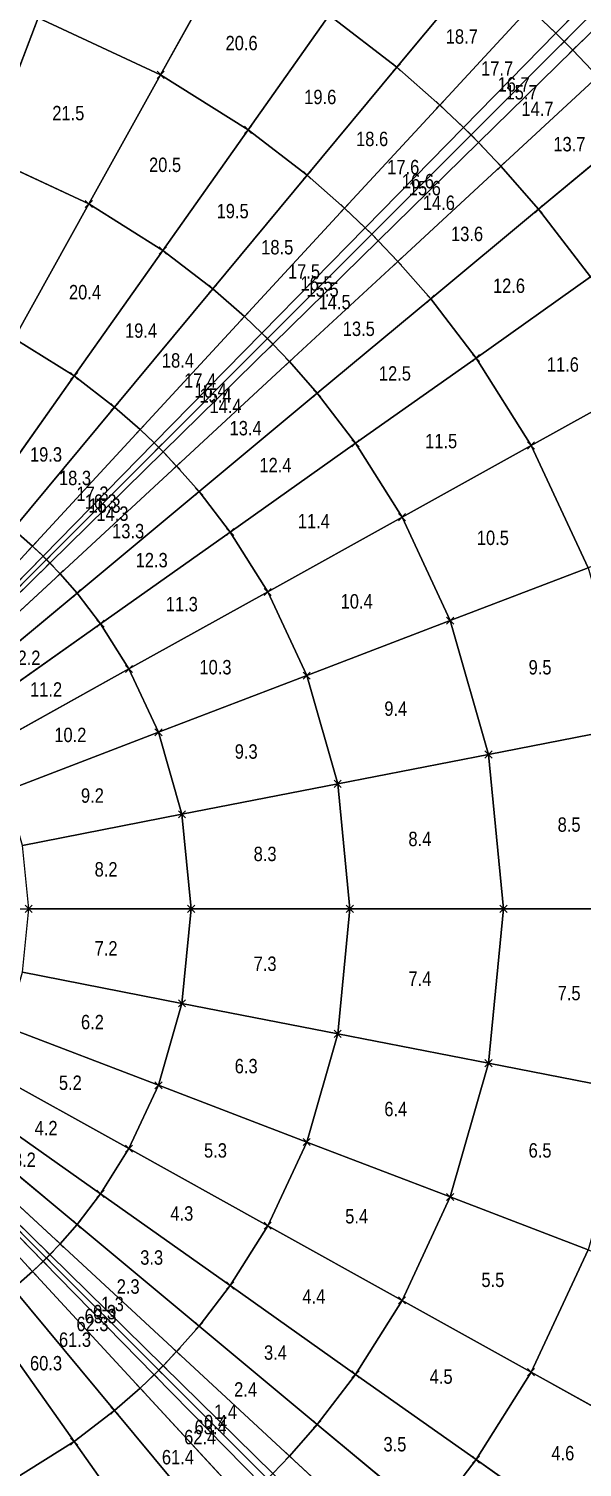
# Model space of a CAD drawing. Extents: x -1.9 to 2.84, y -1.88 to 2.84.
# Drawn here: x 0.461 to 1.23, y -0.776 to 1.223 of the extents above; entities that cross this region are included whole.
import ezdxf
from ezdxf.enums import TextEntityAlignment as Align

# ---------------------------------------------------------------- set-up
doc = ezdxf.new("R2010")
doc.units = 0
doc.header["$MEASUREMENT"] = 0
doc.header["$PDMODE"] = 3
doc.header["$PDSIZE"] = 0.005
for name, color, linetype in [('_assi', 5, 'Continuous'), ('ColmoBranches', 7, 'Continuous'), ('ColmoNodes', 7, 'Continuous'), ('ColmoNodesEstradosso', 7, 'Continuous'), ('DiagonaliBranches', 20, 'Continuous'), ('DiagonaliNodes', 7, 'Continuous'), ('DiagonaliNodesEstradosso', 7, 'Continuous'), ('Faces', 160, 'Continuous'), ('FacesName', 1, 'Continuous'), ('MeridianiBranches', 3, 'Continuous'), ('NodiInterni', 1, 'Continuous'), ('NodiInterniEstradosso', 7, 'Continuous'), ('ParalleliBranches', 2, 'Continuous')]:
    doc.layers.add(name, color=color, linetype=linetype)
doc.styles.get("Standard").update_dxf_attribs({"font": 'ARIALN.TTF'})

msp = doc.modelspace()

# ---------------------------------------------------------------- linework, layer by layer
at = {"layer": '_assi'}
msp.add_line((0, 0), (2.8397, 0), dxfattribs=at)
at = {"layer": 'ColmoBranches'}
for p, q in [((0.4605, 0, 2.6114), (0.6863, 0, 2.5613)), ((0.6863, 0, 2.5613), (0.9069, 0, 2.4917)), ((0.9069, 0, 2.4917), (1.1206, 0, 2.4032)), ((1.1206, 0, 2.4032), (1.3258, 0, 2.2964))]:
    msp.add_line(p, q, dxfattribs=at)
at = {"layer": 'ColmoNodes'}
for p in [(0.4605, 0, 2.6114), (0.6863, 0, 2.5613), (0.9069, 0, 2.4917), (1.1206, 0, 2.4032)]:
    msp.add_point(p, dxfattribs=at)
at = {"layer": 'ColmoNodesEstradosso'}
for p in [(0.4605, 0, 3.1178), (0.6863, 0, 3.076), (0.9069, 0, 3.0183), (1.1206, 0, 2.9457)]:
    msp.add_point(p, dxfattribs=at)
at = {"layer": 'DiagonaliBranches'}
for p, q in [((1.2052, 1.2052, 2.0313), (1.3258, 1.3258, 1.875)), ((1.0755, 1.0755, 2.1721), (1.2052, 1.2052, 2.0313)), ((0.9375, 0.9375, 2.2964), (1.0755, 1.0755, 2.1721)), ((0.7924, 0.7924, 2.4032), (0.9375, 0.9375, 2.2964)), ((0.6413, 0.6413, 2.4917), (0.7924, 0.7924, 2.4032)), ((0.4853, 0.4853, 2.5613), (0.6413, 0.6413, 2.4917)), ((0.3256, 0.3256, 2.6114), (0.4853, 0.4853, 2.5613)), ((0.3256, -0.3256, 2.6114), (0.4853, -0.4853, 2.5613)), ((0.4853, -0.4853, 2.5613), (0.6413, -0.6413, 2.4917)), ((0.6413, -0.6413, 2.4917), (0.7924, -0.7924, 2.4032))]:
    msp.add_line(p, q, dxfattribs=at)
at = {"layer": 'DiagonaliNodes'}
for p in [(1.2052, 1.2052, 2.0313), (1.0755, 1.0755, 2.1721), (0.9375, 0.9375, 2.2964), (0.7924, 0.7924, 2.4032), (0.6413, 0.6413, 2.4917), (0.4853, 0.4853, 2.5613), (0.4853, -0.4853, 2.5613), (0.6413, -0.6413, 2.4917)]:
    msp.add_point(p, dxfattribs=at)
at = {"layer": 'DiagonaliNodesEstradosso'}
for p in [(1.2052, 1.2052, 2.651), (1.0755, 1.0755, 2.7604), (0.9375, 0.9375, 2.8592), (0.7924, 0.7924, 2.9457), (0.6413, 0.6413, 3.0183), (0.4853, 0.4853, 3.076), (0.4853, -0.4853, 3.076), (0.6413, -0.6413, 3.0183)]:
    msp.add_point(p, dxfattribs=at)
at = {"layer": 'Faces'}
for points in [[(0.6439, 1.159, 2.2964), (0.4739, 1.2383, 2.2964), (0.5436, 1.4205, 2.1721), (0.7386, 1.3295, 2.1721)], [(0.9724, 1.1695, 2.1721), (0.8781, 1.2418, 2.1721), (0.9841, 1.3917, 2.0313), (1.0897, 1.3106, 2.0313)], [(1.1935, 1.2169, 2.0313), (1.1566, 1.2519, 2.0313), (1.2724, 1.3772, 1.875), (1.3129, 1.3386, 1.875)], [(0.7655, 1.0825, 2.2964), (0.6439, 1.159, 2.2964), (0.7386, 1.3295, 2.1721), (0.8781, 1.2418, 2.1721)], [(1.2052, 1.2052, 2.0313), (1.1935, 1.2169, 2.0313), (1.3129, 1.3386, 1.875), (1.3258, 1.3258, 1.875)], [(1.2169, 1.1935, 2.0313), (1.2052, 1.2052, 2.0313), (1.3258, 1.3258, 1.875), (1.3386, 1.3129, 1.875)], [(0.4005, 1.0466, 2.4032), (0.2146, 1.0999, 2.4032), (0.2539, 1.3013, 2.2964), (0.4739, 1.2383, 2.2964)], [(1.0321, 1.1171, 2.1721), (0.9724, 1.1695, 2.1721), (1.0897, 1.3106, 2.0313), (1.1566, 1.2519, 2.0313)], [(1.2519, 1.1566, 2.0313), (1.2169, 1.1935, 2.0313), (1.3386, 1.3129, 1.875), (1.3772, 1.2724, 1.875)], [(0.8477, 1.0195, 2.2964), (0.7655, 1.0825, 2.2964), (0.8781, 1.2418, 2.1721), (0.9724, 1.1695, 2.1721)], [(1.065, 1.0858, 2.1721), (1.0321, 1.1171, 2.1721), (1.1566, 1.2519, 2.0313), (1.1935, 1.2169, 2.0313)], [(0.5442, 0.9796, 2.4032), (0.4005, 1.0466, 2.4032), (0.4739, 1.2383, 2.2964), (0.6439, 1.159, 2.2964)], [(1.0755, 1.0755, 2.1721), (1.065, 1.0858, 2.1721), (1.1935, 1.2169, 2.0313), (1.2052, 1.2052, 2.0313)], [(1.0858, 1.065, 2.1721), (1.0755, 1.0755, 2.1721), (1.2052, 1.2052, 2.0313), (1.2169, 1.1935, 2.0313)], [(1.1171, 1.0321, 2.1721), (1.0858, 1.065, 2.1721), (1.2169, 1.1935, 2.0313), (1.2519, 1.1566, 2.0313)], [(0.8997, 0.9738, 2.2964), (0.8477, 1.0195, 2.2964), (0.9724, 1.1695, 2.1721), (1.0321, 1.1171, 2.1721)], [(0.647, 0.915, 2.4032), (0.5442, 0.9796, 2.4032), (0.6439, 1.159, 2.2964), (0.7655, 1.0825, 2.2964)], [(1.1695, 0.9724, 2.1721), (1.1171, 1.0321, 2.1721), (1.2519, 1.1566, 2.0313), (1.3106, 1.0897, 2.0313)], [(0.9284, 0.9465, 2.2964), (0.8997, 0.9738, 2.2964), (1.0321, 1.1171, 2.1721), (1.065, 1.0858, 2.1721)], [(0.7165, 0.8617, 2.4032), (0.647, 0.915, 2.4032), (0.7655, 1.0825, 2.2964), (0.8477, 1.0195, 2.2964)], [(0.9375, 0.9375, 2.2964), (0.9284, 0.9465, 2.2964), (1.065, 1.0858, 2.1721), (1.0755, 1.0755, 2.1721)], [(1.2418, 0.8781, 2.1721), (1.1695, 0.9724, 2.1721), (1.3106, 1.0897, 2.0313), (1.3917, 0.9841, 2.0313)], [(0.9465, 0.9284, 2.2964), (0.9375, 0.9375, 2.2964), (1.0755, 1.0755, 2.1721), (1.0858, 1.065, 2.1721)], [(0.9738, 0.8997, 2.2964), (0.9465, 0.9284, 2.2964), (1.0858, 1.065, 2.1721), (1.1171, 1.0321, 2.1721)], [(0.4404, 0.7928, 2.4917), (0.3241, 0.847, 2.4917), (0.4005, 1.0466, 2.4032), (0.5442, 0.9796, 2.4032)], [(1.0195, 0.8477, 2.2964), (0.9738, 0.8997, 2.2964), (1.1171, 1.0321, 2.1721), (1.1695, 0.9724, 2.1721)], [(0.7605, 0.8231, 2.4032), (0.7165, 0.8617, 2.4032), (0.8477, 1.0195, 2.2964), (0.8997, 0.9738, 2.2964)], [(0.5236, 0.7405, 2.4917), (0.4404, 0.7928, 2.4917), (0.5442, 0.9796, 2.4032), (0.647, 0.915, 2.4032)], [(0.7847, 0.8001, 2.4032), (0.7605, 0.8231, 2.4032), (0.8997, 0.9738, 2.2964), (0.9284, 0.9465, 2.2964)], [(1.0825, 0.7655, 2.2964), (1.0195, 0.8477, 2.2964), (1.1695, 0.9724, 2.1721), (1.2418, 0.8781, 2.1721)], [(0.7924, 0.7924, 2.4032), (0.7847, 0.8001, 2.4032), (0.9284, 0.9465, 2.2964), (0.9375, 0.9375, 2.2964)], [(0.8001, 0.7847, 2.4032), (0.7924, 0.7924, 2.4032), (0.9375, 0.9375, 2.2964), (0.9465, 0.9284, 2.2964)], [(0.8231, 0.7605, 2.4032), (0.8001, 0.7847, 2.4032), (0.9465, 0.9284, 2.2964), (0.9738, 0.8997, 2.2964)], [(0.5798, 0.6974, 2.4917), (0.5236, 0.7405, 2.4917), (0.647, 0.915, 2.4032), (0.7165, 0.8617, 2.4032)], [(0.8617, 0.7165, 2.4032), (0.8231, 0.7605, 2.4032), (0.9738, 0.8997, 2.2964), (1.0195, 0.8477, 2.2964)], [(0.6154, 0.6661, 2.4917), (0.5798, 0.6974, 2.4917), (0.7165, 0.8617, 2.4032), (0.7605, 0.8231, 2.4032)], [(1.159, 0.6439, 2.2964), (1.0825, 0.7655, 2.2964), (1.2418, 0.8781, 2.1721), (1.3295, 0.7386, 2.1721)], [(0.915, 0.647, 2.4032), (0.8617, 0.7165, 2.4032), (1.0195, 0.8477, 2.2964), (1.0825, 0.7655, 2.2964)], [(0.635, 0.6475, 2.4917), (0.6154, 0.6661, 2.4917), (0.7605, 0.8231, 2.4032), (0.7847, 0.8001, 2.4032)], [(0.6413, 0.6413, 2.4917), (0.635, 0.6475, 2.4917), (0.7847, 0.8001, 2.4032), (0.7924, 0.7924, 2.4032)], [(0.3962, 0.5604, 2.5613), (0.3333, 0.5999, 2.5613), (0.4404, 0.7928, 2.4917), (0.5236, 0.7405, 2.4917)], [(0.6475, 0.635, 2.4917), (0.6413, 0.6413, 2.4917), (0.7924, 0.7924, 2.4032), (0.8001, 0.7847, 2.4032)], [(0.6661, 0.6154, 2.4917), (0.6475, 0.635, 2.4917), (0.8001, 0.7847, 2.4032), (0.8231, 0.7605, 2.4032)], [(0.6974, 0.5798, 2.4917), (0.6661, 0.6154, 2.4917), (0.8231, 0.7605, 2.4032), (0.8617, 0.7165, 2.4032)], [(0.9796, 0.5442, 2.4032), (0.915, 0.647, 2.4032), (1.0825, 0.7655, 2.2964), (1.159, 0.6439, 2.2964)], [(0.4388, 0.5277, 2.5613), (0.3962, 0.5604, 2.5613), (0.5236, 0.7405, 2.4917), (0.5798, 0.6974, 2.4917)], [(1.2383, 0.4739, 2.2964), (1.159, 0.6439, 2.2964), (1.3295, 0.7386, 2.1721), (1.4205, 0.5436, 2.1721)], [(0.7405, 0.5236, 2.4917), (0.6974, 0.5798, 2.4917), (0.8617, 0.7165, 2.4032), (0.915, 0.647, 2.4032)], [(0.4657, 0.5041, 2.5613), (0.4388, 0.5277, 2.5613), (0.5798, 0.6974, 2.4917), (0.6154, 0.6661, 2.4917)], [(0.4806, 0.49, 2.5613), (0.4657, 0.5041, 2.5613), (0.6154, 0.6661, 2.4917), (0.635, 0.6475, 2.4917)], [(0.4853, 0.4853, 2.5613), (0.4806, 0.49, 2.5613), (0.635, 0.6475, 2.4917), (0.6413, 0.6413, 2.4917)], [(0.49, 0.4806, 2.5613), (0.4853, 0.4853, 2.5613), (0.6413, 0.6413, 2.4917), (0.6475, 0.635, 2.4917)], [(0.7928, 0.4404, 2.4917), (0.7405, 0.5236, 2.4917), (0.915, 0.647, 2.4032), (0.9796, 0.5442, 2.4032)], [(1.0466, 0.4005, 2.4032), (0.9796, 0.5442, 2.4032), (1.159, 0.6439, 2.2964), (1.2383, 0.4739, 2.2964)], [(0.5041, 0.4657, 2.5613), (0.49, 0.4806, 2.5613), (0.6475, 0.635, 2.4917), (0.6661, 0.6154, 2.4917)], [(0.5277, 0.4388, 2.5613), (0.5041, 0.4657, 2.5613), (0.6661, 0.6154, 2.4917), (0.6974, 0.5798, 2.4917)], [(0.5604, 0.3962, 2.5613), (0.5277, 0.4388, 2.5613), (0.6974, 0.5798, 2.4917), (0.7405, 0.5236, 2.4917)], [(0.847, 0.3241, 2.4917), (0.7928, 0.4404, 2.4917), (0.9796, 0.5442, 2.4032), (1.0466, 0.4005, 2.4032)], [(0.3125, 0.3382, 2.6114), (0.2944, 0.3541, 2.6114), (0.4388, 0.5277, 2.5613), (0.4657, 0.5041, 2.5613)], [(0.5999, 0.3333, 2.5613), (0.5604, 0.3962, 2.5613), (0.7405, 0.5236, 2.4917), (0.7928, 0.4404, 2.4917)], [(0.3224, 0.3287, 2.6114), (0.3125, 0.3382, 2.6114), (0.4657, 0.5041, 2.5613), (0.4806, 0.49, 2.5613)], [(0.3256, 0.3256, 2.6114), (0.3224, 0.3287, 2.6114), (0.4806, 0.49, 2.5613), (0.4853, 0.4853, 2.5613)], [(0.3287, 0.3224, 2.6114), (0.3256, 0.3256, 2.6114), (0.4853, 0.4853, 2.5613), (0.49, 0.4806, 2.5613)], [(0.3382, 0.3125, 2.6114), (0.3287, 0.3224, 2.6114), (0.49, 0.4806, 2.5613), (0.5041, 0.4657, 2.5613)], [(0.3541, 0.2944, 2.6114), (0.3382, 0.3125, 2.6114), (0.5041, 0.4657, 2.5613), (0.5277, 0.4388, 2.5613)], [(1.0999, 0.2146, 2.4032), (1.0466, 0.4005, 2.4032), (1.2383, 0.4739, 2.2964), (1.3013, 0.2539, 2.2964)], [(0.641, 0.2453, 2.5613), (0.5999, 0.3333, 2.5613), (0.7928, 0.4404, 2.4917), (0.847, 0.3241, 2.4917)], [(0.376, 0.2658, 2.6114), (0.3541, 0.2944, 2.6114), (0.5277, 0.4388, 2.5613), (0.5604, 0.3962, 2.5613)], [(0.8901, 0.1737, 2.4917), (0.847, 0.3241, 2.4917), (1.0466, 0.4005, 2.4032), (1.0999, 0.2146, 2.4032)], [(0.4025, 0.2236, 2.6114), (0.376, 0.2658, 2.6114), (0.5604, 0.3962, 2.5613), (0.5999, 0.3333, 2.5613)], [(0.43, 0.1646, 2.6114), (0.4025, 0.2236, 2.6114), (0.5999, 0.3333, 2.5613), (0.641, 0.2453, 2.5613)], [(0.6736, 0.1314, 2.5613), (0.641, 0.2453, 2.5613), (0.847, 0.3241, 2.4917), (0.8901, 0.1737, 2.4917)], [(0.4519, 0.0882, 2.6114), (0.43, 0.1646, 2.6114), (0.641, 0.2453, 2.5613), (0.6736, 0.1314, 2.5613)], [(1.1206, 0, 2.4032), (1.0999, 0.2146, 2.4032), (1.3013, 0.2539, 2.2964), (1.3258, 0, 2.2964)], [(0.9069, 0, 2.4917), (0.8901, 0.1737, 2.4917), (1.0999, 0.2146, 2.4032), (1.1206, 0, 2.4032)], [(0.6863, 0, 2.5613), (0.6736, 0.1314, 2.5613), (0.8901, 0.1737, 2.4917), (0.9069, 0, 2.4917)], [(0.4605, 0, 2.6114), (0.4519, 0.0882, 2.6114), (0.6736, 0.1314, 2.5613), (0.6863, 0, 2.5613)], [(0.4519, -0.0882, 2.6114), (0.4605, 0, 2.6114), (0.6863, 0, 2.5613), (0.6736, -0.1314, 2.5613)], [(0.6736, -0.1314, 2.5613), (0.6863, 0, 2.5613), (0.9069, 0, 2.4917), (0.8901, -0.1737, 2.4917)], [(0.8901, -0.1737, 2.4917), (0.9069, 0, 2.4917), (1.1206, 0, 2.4032), (1.0999, -0.2146, 2.4032)], [(1.0999, -0.2146, 2.4032), (1.1206, 0, 2.4032), (1.3258, 0, 2.2964), (1.3013, -0.2539, 2.2964)], [(0.43, -0.1646, 2.6114), (0.4519, -0.0882, 2.6114), (0.6736, -0.1314, 2.5613), (0.641, -0.2453, 2.5613)], [(0.641, -0.2453, 2.5613), (0.6736, -0.1314, 2.5613), (0.8901, -0.1737, 2.4917), (0.847, -0.3241, 2.4917)], [(0.4025, -0.2236, 2.6114), (0.43, -0.1646, 2.6114), (0.641, -0.2453, 2.5613), (0.5999, -0.3333, 2.5613)], [(0.847, -0.3241, 2.4917), (0.8901, -0.1737, 2.4917), (1.0999, -0.2146, 2.4032), (1.0466, -0.4005, 2.4032)], [(1.0466, -0.4005, 2.4032), (1.0999, -0.2146, 2.4032), (1.3013, -0.2539, 2.2964), (1.2383, -0.4739, 2.2964)], [(0.376, -0.2658, 2.6114), (0.4025, -0.2236, 2.6114), (0.5999, -0.3333, 2.5613), (0.5604, -0.3962, 2.5613)], [(0.5999, -0.3333, 2.5613), (0.641, -0.2453, 2.5613), (0.847, -0.3241, 2.4917), (0.7928, -0.4404, 2.4917)], [(0.3541, -0.2944, 2.6114), (0.376, -0.2658, 2.6114), (0.5604, -0.3962, 2.5613), (0.5277, -0.4388, 2.5613)], [(0.3382, -0.3125, 2.6114), (0.3541, -0.2944, 2.6114), (0.5277, -0.4388, 2.5613), (0.5041, -0.4657, 2.5613)], [(0.3287, -0.3224, 2.6114), (0.3382, -0.3125, 2.6114), (0.5041, -0.4657, 2.5613), (0.49, -0.4806, 2.5613)], [(0.2944, -0.3541, 2.6114), (0.3125, -0.3382, 2.6114), (0.4657, -0.5041, 2.5613), (0.4388, -0.5277, 2.5613)], [(0.3125, -0.3382, 2.6114), (0.3224, -0.3287, 2.6114), (0.4806, -0.49, 2.5613), (0.4657, -0.5041, 2.5613)], [(0.3224, -0.3287, 2.6114), (0.3256, -0.3256, 2.6114), (0.4853, -0.4853, 2.5613), (0.4806, -0.49, 2.5613)], [(0.3256, -0.3256, 2.6114), (0.3287, -0.3224, 2.6114), (0.49, -0.4806, 2.5613), (0.4853, -0.4853, 2.5613)], [(0.5604, -0.3962, 2.5613), (0.5999, -0.3333, 2.5613), (0.7928, -0.4404, 2.4917), (0.7405, -0.5236, 2.4917)], [(0.7928, -0.4404, 2.4917), (0.847, -0.3241, 2.4917), (1.0466, -0.4005, 2.4032), (0.9796, -0.5442, 2.4032)], [(0.5277, -0.4388, 2.5613), (0.5604, -0.3962, 2.5613), (0.7405, -0.5236, 2.4917), (0.6974, -0.5798, 2.4917)], [(0.9796, -0.5442, 2.4032), (1.0466, -0.4005, 2.4032), (1.2383, -0.4739, 2.2964), (1.159, -0.6439, 2.2964)], [(0.5041, -0.4657, 2.5613), (0.5277, -0.4388, 2.5613), (0.6974, -0.5798, 2.4917), (0.6661, -0.6154, 2.4917)], [(0.7405, -0.5236, 2.4917), (0.7928, -0.4404, 2.4917), (0.9796, -0.5442, 2.4032), (0.915, -0.647, 2.4032)], [(0.49, -0.4806, 2.5613), (0.5041, -0.4657, 2.5613), (0.6661, -0.6154, 2.4917), (0.6475, -0.635, 2.4917)], [(1.159, -0.6439, 2.2964), (1.2383, -0.4739, 2.2964), (1.4205, -0.5436, 2.1721), (1.3295, -0.7386, 2.1721)], [(0.4657, -0.5041, 2.5613), (0.4806, -0.49, 2.5613), (0.635, -0.6475, 2.4917), (0.6154, -0.6661, 2.4917)], [(0.4806, -0.49, 2.5613), (0.4853, -0.4853, 2.5613), (0.6413, -0.6413, 2.4917), (0.635, -0.6475, 2.4917)], [(0.4853, -0.4853, 2.5613), (0.49, -0.4806, 2.5613), (0.6475, -0.635, 2.4917), (0.6413, -0.6413, 2.4917)], [(0.4388, -0.5277, 2.5613), (0.4657, -0.5041, 2.5613), (0.6154, -0.6661, 2.4917), (0.5798, -0.6974, 2.4917)], [(0.3962, -0.5604, 2.5613), (0.4388, -0.5277, 2.5613), (0.5798, -0.6974, 2.4917), (0.5236, -0.7405, 2.4917)], [(0.6974, -0.5798, 2.4917), (0.7405, -0.5236, 2.4917), (0.915, -0.647, 2.4032), (0.8617, -0.7165, 2.4032)], [(0.915, -0.647, 2.4032), (0.9796, -0.5442, 2.4032), (1.159, -0.6439, 2.2964), (1.0825, -0.7655, 2.2964)], [(0.3333, -0.5999, 2.5613), (0.3962, -0.5604, 2.5613), (0.5236, -0.7405, 2.4917), (0.4404, -0.7928, 2.4917)], [(0.6661, -0.6154, 2.4917), (0.6974, -0.5798, 2.4917), (0.8617, -0.7165, 2.4032), (0.8231, -0.7605, 2.4032)], [(0.6475, -0.635, 2.4917), (0.6661, -0.6154, 2.4917), (0.8231, -0.7605, 2.4032), (0.8001, -0.7847, 2.4032)], [(0.6413, -0.6413, 2.4917), (0.6475, -0.635, 2.4917), (0.8001, -0.7847, 2.4032), (0.7924, -0.7924, 2.4032)], [(0.6154, -0.6661, 2.4917), (0.635, -0.6475, 2.4917), (0.7847, -0.8001, 2.4032), (0.7605, -0.8231, 2.4032)], [(0.635, -0.6475, 2.4917), (0.6413, -0.6413, 2.4917), (0.7924, -0.7924, 2.4032), (0.7847, -0.8001, 2.4032)], [(0.8617, -0.7165, 2.4032), (0.915, -0.647, 2.4032), (1.0825, -0.7655, 2.2964), (1.0195, -0.8477, 2.2964)], [(1.0825, -0.7655, 2.2964), (1.159, -0.6439, 2.2964), (1.3295, -0.7386, 2.1721), (1.2418, -0.8781, 2.1721)], [(0.5798, -0.6974, 2.4917), (0.6154, -0.6661, 2.4917), (0.7605, -0.8231, 2.4032), (0.7165, -0.8617, 2.4032)], [(0.5236, -0.7405, 2.4917), (0.5798, -0.6974, 2.4917), (0.7165, -0.8617, 2.4032), (0.647, -0.915, 2.4032)], [(0.8231, -0.7605, 2.4032), (0.8617, -0.7165, 2.4032), (1.0195, -0.8477, 2.2964), (0.9738, -0.8997, 2.2964)], [(0.4404, -0.7928, 2.4917), (0.5236, -0.7405, 2.4917), (0.647, -0.915, 2.4032), (0.5442, -0.9796, 2.4032)], [(0.8001, -0.7847, 2.4032), (0.8231, -0.7605, 2.4032), (0.9738, -0.8997, 2.2964), (0.9465, -0.9284, 2.2964)], [(1.0195, -0.8477, 2.2964), (1.0825, -0.7655, 2.2964), (1.2418, -0.8781, 2.1721), (1.1695, -0.9724, 2.1721)]]:
    msp.add_3dface(points, dxfattribs=at)
at = {"layer": 'MeridianiBranches'}
for p, q in [((0.6439, 1.159, 2.2964), (0.7386, 1.3295, 2.1721)), ((1.1935, 1.2169, 2.0313), (1.3129, 1.3386, 1.875)), ((0.9724, 1.1695, 2.1721), (1.0897, 1.3106, 2.0313)), ((1.2169, 1.1935, 2.0313), (1.3386, 1.3129, 1.875)), ((0.7655, 1.0825, 2.2964), (0.8781, 1.2418, 2.1721)), ((1.0321, 1.1171, 2.1721), (1.1566, 1.2519, 2.0313)), ((0.4005, 1.0466, 2.4032), (0.4739, 1.2383, 2.2964)), ((1.065, 1.0858, 2.1721), (1.1935, 1.2169, 2.0313)), ((1.0858, 1.065, 2.1721), (1.2169, 1.1935, 2.0313)), ((0.8477, 1.0195, 2.2964), (0.9724, 1.1695, 2.1721)), ((0.5442, 0.9796, 2.4032), (0.6439, 1.159, 2.2964)), ((1.1171, 1.0321, 2.1721), (1.2519, 1.1566, 2.0313)), ((0.8997, 0.9738, 2.2964), (1.0321, 1.1171, 2.1721)), ((0.647, 0.915, 2.4032), (0.7655, 1.0825, 2.2964)), ((0.9284, 0.9465, 2.2964), (1.065, 1.0858, 2.1721)), ((1.1695, 0.9724, 2.1721), (1.3106, 1.0897, 2.0313)), ((0.9465, 0.9284, 2.2964), (1.0858, 1.065, 2.1721)), ((0.9738, 0.8997, 2.2964), (1.1171, 1.0321, 2.1721)), ((0.7165, 0.8617, 2.4032), (0.8477, 1.0195, 2.2964)), ((0.4404, 0.7928, 2.4917), (0.5442, 0.9796, 2.4032)), ((0.7605, 0.8231, 2.4032), (0.8997, 0.9738, 2.2964)), ((1.0195, 0.8477, 2.2964), (1.1695, 0.9724, 2.1721)), ((0.7847, 0.8001, 2.4032), (0.9284, 0.9465, 2.2964)), ((0.8001, 0.7847, 2.4032), (0.9465, 0.9284, 2.2964)), ((0.5236, 0.7405, 2.4917), (0.647, 0.915, 2.4032)), ((0.8231, 0.7605, 2.4032), (0.9738, 0.8997, 2.2964)), ((0.5798, 0.6974, 2.4917), (0.7165, 0.8617, 2.4032)), ((1.0825, 0.7655, 2.2964), (1.2418, 0.8781, 2.1721)), ((0.8617, 0.7165, 2.4032), (1.0195, 0.8477, 2.2964)), ((0.6154, 0.6661, 2.4917), (0.7605, 0.8231, 2.4032)), ((0.635, 0.6475, 2.4917), (0.7847, 0.8001, 2.4032)), ((0.6475, 0.635, 2.4917), (0.8001, 0.7847, 2.4032)), ((0.6661, 0.6154, 2.4917), (0.8231, 0.7605, 2.4032)), ((0.915, 0.647, 2.4032), (1.0825, 0.7655, 2.2964)), ((0.3962, 0.5604, 2.5613), (0.5236, 0.7405, 2.4917)), ((1.159, 0.6439, 2.2964), (1.3295, 0.7386, 2.1721)), ((0.6974, 0.5798, 2.4917), (0.8617, 0.7165, 2.4032)), ((0.4388, 0.5277, 2.5613), (0.5798, 0.6974, 2.4917)), ((0.4657, 0.5041, 2.5613), (0.6154, 0.6661, 2.4917)), ((0.4806, 0.49, 2.5613), (0.635, 0.6475, 2.4917)), ((0.7405, 0.5236, 2.4917), (0.915, 0.647, 2.4032)), ((0.9796, 0.5442, 2.4032), (1.159, 0.6439, 2.2964)), ((0.49, 0.4806, 2.5613), (0.6475, 0.635, 2.4917)), ((0.5041, 0.4657, 2.5613), (0.6661, 0.6154, 2.4917)), ((0.5277, 0.4388, 2.5613), (0.6974, 0.5798, 2.4917)), ((0.7928, 0.4404, 2.4917), (0.9796, 0.5442, 2.4032)), ((0.5604, 0.3962, 2.5613), (0.7405, 0.5236, 2.4917)), ((0.3125, 0.3382, 2.6114), (0.4657, 0.5041, 2.5613)), ((0.3224, 0.3287, 2.6114), (0.4806, 0.49, 2.5613)), ((0.3287, 0.3224, 2.6114), (0.49, 0.4806, 2.5613)), ((0.3382, 0.3125, 2.6114), (0.5041, 0.4657, 2.5613)), ((1.0466, 0.4005, 2.4032), (1.2383, 0.4739, 2.2964)), ((0.5999, 0.3333, 2.5613), (0.7928, 0.4404, 2.4917)), ((0.3541, 0.2944, 2.6114), (0.5277, 0.4388, 2.5613)), ((0.847, 0.3241, 2.4917), (1.0466, 0.4005, 2.4032)), ((0.376, 0.2658, 2.6114), (0.5604, 0.3962, 2.5613)), ((0.4025, 0.2236, 2.6114), (0.5999, 0.3333, 2.5613)), ((0.641, 0.2453, 2.5613), (0.847, 0.3241, 2.4917)), ((0.43, 0.1646, 2.6114), (0.641, 0.2453, 2.5613)), ((1.0999, 0.2146, 2.4032), (1.3013, 0.2539, 2.2964)), ((0.8901, 0.1737, 2.4917), (1.0999, 0.2146, 2.4032)), ((0.6736, 0.1314, 2.5613), (0.8901, 0.1737, 2.4917)), ((0.4519, 0.0882, 2.6114), (0.6736, 0.1314, 2.5613)), ((0.4519, -0.0882, 2.6114), (0.6736, -0.1314, 2.5613)), ((0.6736, -0.1314, 2.5613), (0.8901, -0.1737, 2.4917)), ((0.43, -0.1646, 2.6114), (0.641, -0.2453, 2.5613)), ((0.8901, -0.1737, 2.4917), (1.0999, -0.2146, 2.4032)), ((1.0999, -0.2146, 2.4032), (1.3013, -0.2539, 2.2964)), ((0.4025, -0.2236, 2.6114), (0.5999, -0.3333, 2.5613)), ((0.641, -0.2453, 2.5613), (0.847, -0.3241, 2.4917)), ((0.376, -0.2658, 2.6114), (0.5604, -0.3962, 2.5613)), ((0.3541, -0.2944, 2.6114), (0.5277, -0.4388, 2.5613)), ((0.3382, -0.3125, 2.6114), (0.5041, -0.4657, 2.5613)), ((0.3125, -0.3382, 2.6114), (0.4657, -0.5041, 2.5613)), ((0.3224, -0.3287, 2.6114), (0.4806, -0.49, 2.5613)), ((0.3287, -0.3224, 2.6114), (0.49, -0.4806, 2.5613)), ((0.5999, -0.3333, 2.5613), (0.7928, -0.4404, 2.4917)), ((0.847, -0.3241, 2.4917), (1.0466, -0.4005, 2.4032)), ((0.5604, -0.3962, 2.5613), (0.7405, -0.5236, 2.4917)), ((1.0466, -0.4005, 2.4032), (1.2383, -0.4739, 2.2964)), ((0.5277, -0.4388, 2.5613), (0.6974, -0.5798, 2.4917)), ((0.7928, -0.4404, 2.4917), (0.9796, -0.5442, 2.4032)), ((0.5041, -0.4657, 2.5613), (0.6661, -0.6154, 2.4917)), ((0.4806, -0.49, 2.5613), (0.635, -0.6475, 2.4917)), ((0.49, -0.4806, 2.5613), (0.6475, -0.635, 2.4917)), ((0.4657, -0.5041, 2.5613), (0.6154, -0.6661, 2.4917)), ((0.4388, -0.5277, 2.5613), (0.5798, -0.6974, 2.4917)), ((0.7405, -0.5236, 2.4917), (0.915, -0.647, 2.4032)), ((0.9796, -0.5442, 2.4032), (1.159, -0.6439, 2.2964)), ((0.3962, -0.5604, 2.5613), (0.5236, -0.7405, 2.4917)), ((0.6974, -0.5798, 2.4917), (0.8617, -0.7165, 2.4032)), ((0.6661, -0.6154, 2.4917), (0.8231, -0.7605, 2.4032)), ((0.6475, -0.635, 2.4917), (0.8001, -0.7847, 2.4032)), ((0.635, -0.6475, 2.4917), (0.7847, -0.8001, 2.4032)), ((0.915, -0.647, 2.4032), (1.0825, -0.7655, 2.2964)), ((1.159, -0.6439, 2.2964), (1.3295, -0.7386, 2.1721)), ((0.6154, -0.6661, 2.4917), (0.7605, -0.8231, 2.4032)), ((0.5798, -0.6974, 2.4917), (0.7165, -0.8617, 2.4032)), ((0.8617, -0.7165, 2.4032), (1.0195, -0.8477, 2.2964)), ((0.5236, -0.7405, 2.4917), (0.647, -0.915, 2.4032)), ((0.8231, -0.7605, 2.4032), (0.9738, -0.8997, 2.2964)), ((1.0825, -0.7655, 2.2964), (1.2418, -0.8781, 2.1721))]:
    msp.add_line(p, q, dxfattribs=at)
at = {"layer": 'NodiInterni'}
for p in [(1.1935, 1.2169, 2.0313), (1.2169, 1.1935, 2.0313), (0.6439, 1.159, 2.2964), (0.9724, 1.1695, 2.1721), (1.0321, 1.1171, 2.1721), (0.7655, 1.0825, 2.2964), (1.065, 1.0858, 2.1721), (1.0858, 1.065, 2.1721), (0.8477, 1.0195, 2.2964), (1.1171, 1.0321, 2.1721), (0.5442, 0.9796, 2.4032), (0.8997, 0.9738, 2.2964), (1.1695, 0.9724, 2.1721), (0.9284, 0.9465, 2.2964), (0.647, 0.915, 2.4032), (0.9465, 0.9284, 2.2964), (0.9738, 0.8997, 2.2964), (0.7165, 0.8617, 2.4032), (1.0195, 0.8477, 2.2964), (0.7605, 0.8231, 2.4032), (0.7847, 0.8001, 2.4032), (0.8001, 0.7847, 2.4032), (0.8231, 0.7605, 2.4032), (1.0825, 0.7655, 2.2964), (0.5236, 0.7405, 2.4917), (0.8617, 0.7165, 2.4032), (0.5798, 0.6974, 2.4917), (0.6154, 0.6661, 2.4917), (0.635, 0.6475, 2.4917), (0.6475, 0.635, 2.4917), (0.915, 0.647, 2.4032), (1.159, 0.6439, 2.2964), (0.6661, 0.6154, 2.4917), (0.6974, 0.5798, 2.4917), (0.9796, 0.5442, 2.4032), (0.7405, 0.5236, 2.4917), (0.4657, 0.5041, 2.5613), (0.4806, 0.49, 2.5613), (0.49, 0.4806, 2.5613), (0.5041, 0.4657, 2.5613), (0.5277, 0.4388, 2.5613), (0.7928, 0.4404, 2.4917), (0.5604, 0.3962, 2.5613), (1.0466, 0.4005, 2.4032), (0.5999, 0.3333, 2.5613), (0.847, 0.3241, 2.4917), (0.641, 0.2453, 2.5613), (1.0999, 0.2146, 2.4032), (0.8901, 0.1737, 2.4917), (0.6736, 0.1314, 2.5613), (0.6736, -0.1314, 2.5613), (0.8901, -0.1737, 2.4917), (1.0999, -0.2146, 2.4032), (0.641, -0.2453, 2.5613), (0.847, -0.3241, 2.4917), (0.5999, -0.3333, 2.5613), (0.5604, -0.3962, 2.5613), (1.0466, -0.4005, 2.4032), (0.5277, -0.4388, 2.5613), (0.7928, -0.4404, 2.4917), (0.49, -0.4806, 2.5613), (0.5041, -0.4657, 2.5613), (0.4657, -0.5041, 2.5613), (0.4806, -0.49, 2.5613), (0.7405, -0.5236, 2.4917), (0.9796, -0.5442, 2.4032), (0.6974, -0.5798, 2.4917), (0.6661, -0.6154, 2.4917), (0.6475, -0.635, 2.4917), (1.159, -0.6439, 2.2964), (0.635, -0.6475, 2.4917), (0.915, -0.647, 2.4032), (0.6154, -0.6661, 2.4917), (0.5798, -0.6974, 2.4917), (0.8617, -0.7165, 2.4032), (0.5236, -0.7405, 2.4917), (0.8231, -0.7605, 2.4032), (1.0825, -0.7655, 2.2964)]:
    msp.add_point(p, dxfattribs=at)
at = {"layer": 'NodiInterniEstradosso'}
for p in [(1.2169, 1.1935, 2.651), (1.0858, 1.065, 2.7604), (1.1171, 1.0321, 2.7604), (1.1695, 0.9724, 2.7604), (0.9465, 0.9284, 2.8592), (0.9738, 0.8997, 2.8592), (1.0195, 0.8477, 2.8592), (0.8001, 0.7847, 2.9457), (0.8231, 0.7605, 2.9457), (1.0825, 0.7655, 2.8592), (0.8617, 0.7165, 2.9457), (0.6475, 0.635, 3.0183), (0.915, 0.647, 2.9457), (1.159, 0.6439, 2.8592), (0.6661, 0.6154, 3.0183), (0.6974, 0.5798, 3.0183), (0.9796, 0.5442, 2.9457), (0.7405, 0.5236, 3.0183), (0.49, 0.4806, 3.076), (0.5041, 0.4657, 3.076), (0.5277, 0.4388, 3.076), (0.7928, 0.4404, 3.0183), (0.5604, 0.3962, 3.076), (1.0466, 0.4005, 2.9457), (0.5999, 0.3333, 3.076), (0.847, 0.3241, 3.0183), (0.641, 0.2453, 3.076), (1.0999, 0.2146, 2.9457), (0.8901, 0.1737, 3.0183), (0.6736, 0.1314, 3.076), (0.6736, -0.1314, 3.076), (0.8901, -0.1737, 3.0183), (1.0999, -0.2146, 2.9457), (0.641, -0.2453, 3.076), (0.847, -0.3241, 3.0183), (0.5999, -0.3333, 3.076), (0.5604, -0.3962, 3.076), (1.0466, -0.4005, 2.9457), (0.5277, -0.4388, 3.076), (0.7928, -0.4404, 3.0183), (0.49, -0.4806, 3.076), (0.5041, -0.4657, 3.076), (0.7405, -0.5236, 3.0183), (0.9796, -0.5442, 2.9457), (0.6974, -0.5798, 3.0183), (0.6661, -0.6154, 3.0183), (0.6475, -0.635, 3.0183), (1.159, -0.6439, 2.8592), (0.915, -0.647, 2.9457), (0.8617, -0.7165, 2.9457), (0.8231, -0.7605, 2.9457), (1.0825, -0.7655, 2.8592)]:
    msp.add_point(p, dxfattribs=at)
at = {"layer": 'ParalleliBranches'}
for p, q in [((0.9724, 1.1695, 2.1721), (0.8781, 1.2418, 2.1721)), ((1.1935, 1.2169, 2.0313), (1.1566, 1.2519, 2.0313)), ((0.6439, 1.159, 2.2964), (0.4739, 1.2383, 2.2964)), ((1.2052, 1.2052, 2.0313), (1.1935, 1.2169, 2.0313)), ((1.2169, 1.1935, 2.0313), (1.2052, 1.2052, 2.0313)), ((1.2519, 1.1566, 2.0313), (1.2169, 1.1935, 2.0313)), ((1.0321, 1.1171, 2.1721), (0.9724, 1.1695, 2.1721)), ((0.7655, 1.0825, 2.2964), (0.6439, 1.159, 2.2964)), ((1.065, 1.0858, 2.1721), (1.0321, 1.1171, 2.1721)), ((0.8477, 1.0195, 2.2964), (0.7655, 1.0825, 2.2964)), ((1.0755, 1.0755, 2.1721), (1.065, 1.0858, 2.1721)), ((1.0858, 1.065, 2.1721), (1.0755, 1.0755, 2.1721)), ((1.1171, 1.0321, 2.1721), (1.0858, 1.065, 2.1721)), ((0.5442, 0.9796, 2.4032), (0.4005, 1.0466, 2.4032)), ((1.1695, 0.9724, 2.1721), (1.1171, 1.0321, 2.1721)), ((0.8997, 0.9738, 2.2964), (0.8477, 1.0195, 2.2964)), ((0.647, 0.915, 2.4032), (0.5442, 0.9796, 2.4032)), ((0.9284, 0.9465, 2.2964), (0.8997, 0.9738, 2.2964)), ((1.2418, 0.8781, 2.1721), (1.1695, 0.9724, 2.1721)), ((0.9375, 0.9375, 2.2964), (0.9284, 0.9465, 2.2964)), ((0.9465, 0.9284, 2.2964), (0.9375, 0.9375, 2.2964)), ((0.9738, 0.8997, 2.2964), (0.9465, 0.9284, 2.2964)), ((0.7165, 0.8617, 2.4032), (0.647, 0.915, 2.4032)), ((1.0195, 0.8477, 2.2964), (0.9738, 0.8997, 2.2964)), ((0.7605, 0.8231, 2.4032), (0.7165, 0.8617, 2.4032)), ((1.0825, 0.7655, 2.2964), (1.0195, 0.8477, 2.2964)), ((0.7847, 0.8001, 2.4032), (0.7605, 0.8231, 2.4032)), ((0.7924, 0.7924, 2.4032), (0.7847, 0.8001, 2.4032)), ((0.5236, 0.7405, 2.4917), (0.4404, 0.7928, 2.4917)), ((0.8001, 0.7847, 2.4032), (0.7924, 0.7924, 2.4032)), ((0.8231, 0.7605, 2.4032), (0.8001, 0.7847, 2.4032)), ((0.8617, 0.7165, 2.4032), (0.8231, 0.7605, 2.4032)), ((1.159, 0.6439, 2.2964), (1.0825, 0.7655, 2.2964)), ((0.5798, 0.6974, 2.4917), (0.5236, 0.7405, 2.4917)), ((0.915, 0.647, 2.4032), (0.8617, 0.7165, 2.4032)), ((0.6154, 0.6661, 2.4917), (0.5798, 0.6974, 2.4917)), ((0.635, 0.6475, 2.4917), (0.6154, 0.6661, 2.4917)), ((0.6413, 0.6413, 2.4917), (0.635, 0.6475, 2.4917)), ((0.6475, 0.635, 2.4917), (0.6413, 0.6413, 2.4917)), ((0.9796, 0.5442, 2.4032), (0.915, 0.647, 2.4032)), ((1.2383, 0.4739, 2.2964), (1.159, 0.6439, 2.2964)), ((0.6661, 0.6154, 2.4917), (0.6475, 0.635, 2.4917)), ((0.6974, 0.5798, 2.4917), (0.6661, 0.6154, 2.4917)), ((0.7405, 0.5236, 2.4917), (0.6974, 0.5798, 2.4917)), ((1.0466, 0.4005, 2.4032), (0.9796, 0.5442, 2.4032)), ((0.4657, 0.5041, 2.5613), (0.4388, 0.5277, 2.5613)), ((0.7928, 0.4404, 2.4917), (0.7405, 0.5236, 2.4917)), ((0.4806, 0.49, 2.5613), (0.4657, 0.5041, 2.5613)), ((0.4853, 0.4853, 2.5613), (0.4806, 0.49, 2.5613)), ((0.49, 0.4806, 2.5613), (0.4853, 0.4853, 2.5613)), ((0.5041, 0.4657, 2.5613), (0.49, 0.4806, 2.5613)), ((0.5277, 0.4388, 2.5613), (0.5041, 0.4657, 2.5613)), ((0.847, 0.3241, 2.4917), (0.7928, 0.4404, 2.4917)), ((0.5604, 0.3962, 2.5613), (0.5277, 0.4388, 2.5613)), ((1.0999, 0.2146, 2.4032), (1.0466, 0.4005, 2.4032)), ((0.5999, 0.3333, 2.5613), (0.5604, 0.3962, 2.5613)), ((0.641, 0.2453, 2.5613), (0.5999, 0.3333, 2.5613)), ((0.8901, 0.1737, 2.4917), (0.847, 0.3241, 2.4917)), ((0.6736, 0.1314, 2.5613), (0.641, 0.2453, 2.5613)), ((1.1206, 0, 2.4032), (1.0999, 0.2146, 2.4032)), ((0.9069, 0, 2.4917), (0.8901, 0.1737, 2.4917)), ((0.6863, 0, 2.5613), (0.6736, 0.1314, 2.5613)), ((0.6736, -0.1314, 2.5613), (0.6863, 0, 2.5613)), ((0.8901, -0.1737, 2.4917), (0.9069, 0, 2.4917)), ((1.0999, -0.2146, 2.4032), (1.1206, 0, 2.4032)), ((0.641, -0.2453, 2.5613), (0.6736, -0.1314, 2.5613)), ((0.847, -0.3241, 2.4917), (0.8901, -0.1737, 2.4917)), ((1.0466, -0.4005, 2.4032), (1.0999, -0.2146, 2.4032)), ((0.5999, -0.3333, 2.5613), (0.641, -0.2453, 2.5613)), ((0.5604, -0.3962, 2.5613), (0.5999, -0.3333, 2.5613)), ((0.7928, -0.4404, 2.4917), (0.847, -0.3241, 2.4917)), ((0.5277, -0.4388, 2.5613), (0.5604, -0.3962, 2.5613)), ((0.9796, -0.5442, 2.4032), (1.0466, -0.4005, 2.4032)), ((0.5041, -0.4657, 2.5613), (0.5277, -0.4388, 2.5613)), ((0.7405, -0.5236, 2.4917), (0.7928, -0.4404, 2.4917)), ((0.49, -0.4806, 2.5613), (0.5041, -0.4657, 2.5613)), ((1.159, -0.6439, 2.2964), (1.2383, -0.4739, 2.2964)), ((0.4657, -0.5041, 2.5613), (0.4806, -0.49, 2.5613)), ((0.4806, -0.49, 2.5613), (0.4853, -0.4853, 2.5613)), ((0.4853, -0.4853, 2.5613), (0.49, -0.4806, 2.5613)), ((0.4388, -0.5277, 2.5613), (0.4657, -0.5041, 2.5613)), ((0.6974, -0.5798, 2.4917), (0.7405, -0.5236, 2.4917)), ((0.915, -0.647, 2.4032), (0.9796, -0.5442, 2.4032)), ((0.6661, -0.6154, 2.4917), (0.6974, -0.5798, 2.4917)), ((0.6475, -0.635, 2.4917), (0.6661, -0.6154, 2.4917)), ((0.6413, -0.6413, 2.4917), (0.6475, -0.635, 2.4917)), ((0.6154, -0.6661, 2.4917), (0.635, -0.6475, 2.4917)), ((0.635, -0.6475, 2.4917), (0.6413, -0.6413, 2.4917)), ((0.8617, -0.7165, 2.4032), (0.915, -0.647, 2.4032)), ((1.0825, -0.7655, 2.2964), (1.159, -0.6439, 2.2964)), ((0.5798, -0.6974, 2.4917), (0.6154, -0.6661, 2.4917)), ((0.5236, -0.7405, 2.4917), (0.5798, -0.6974, 2.4917)), ((0.8231, -0.7605, 2.4032), (0.8617, -0.7165, 2.4032)), ((0.4404, -0.7928, 2.4917), (0.5236, -0.7405, 2.4917)), ((0.8001, -0.7847, 2.4032), (0.8231, -0.7605, 2.4032)), ((1.0195, -0.8477, 2.2964), (1.0825, -0.7655, 2.2964))]:
    msp.add_line(p, q, dxfattribs=at)

# ---------------------------------------------------------------- texts
at = {"layer": 'FacesName'}
for s, p in [('18.7', (1.0627, 1.2123, 2.1017)), ('20.6', (0.7565, 1.2032, 2.2343)), ('17.7', (1.1118, 1.1679, 2.1017)), ('16.7', (1.1348, 1.1458, 2.1017)), ('15.7', (1.1458, 1.1348, 2.1017)), ('19.6', (0.8659, 1.1283, 2.2343)), ('14.7', (1.1679, 1.1118, 2.1017)), ('21.5', (0.5156, 1.1059, 2.3498)), ('18.6', (0.938, 1.07, 2.2343)), ('13.7', (1.2123, 1.0627, 2.1017)), ('20.5', (0.6501, 1.034, 2.3498)), ('17.6', (0.9813, 1.0308, 2.2343)), ('16.6', (1.0016, 1.0113, 2.2343)), ('15.6', (1.0113, 1.0016, 2.2343)), ('19.5', (0.7441, 0.9697, 2.3498)), ('14.6', (1.0308, 0.9813, 2.2343)), ('13.6', (1.07, 0.938, 2.2343)), ('18.5', (0.8061, 0.9195, 2.3498)), ('17.5', (0.8433, 0.8859, 2.3498)), ('20.4', (0.5388, 0.857, 2.4475)), ('16.5', (0.8607, 0.8691, 2.3498)), ('15.5', (0.8691, 0.8607, 2.3498)), ('12.6', (1.1283, 0.8659, 2.2343)), ('14.5', (0.8859, 0.8433, 2.3498)), ('19.4', (0.6167, 0.8036, 2.4475)), ('13.5', (0.9195, 0.8061, 2.3498)), ('18.4', (0.668, 0.7621, 2.4475)), ('11.6', (1.2032, 0.7565, 2.2343)), ('17.4', (0.6989, 0.7342, 2.4475)), ('12.5', (0.9697, 0.7441, 2.3498)), ('16.4', (0.7134, 0.7203, 2.4475)), ('15.4', (0.7203, 0.7134, 2.4475)), ('14.4', (0.7342, 0.6989, 2.4475)), ('13.4', (0.7621, 0.668, 2.4475)), ('11.5', (1.034, 0.6501, 2.3498)), ('19.3', (0.4846, 0.6315, 2.5265)), ('12.4', (0.8036, 0.6167, 2.4475)), ('18.3', (0.5249, 0.5988, 2.5265)), ('17.3', (0.5492, 0.5769, 2.5265)), ('16.3', (0.5605, 0.566, 2.5265)), ('15.3', (0.566, 0.5605, 2.5265)), ('14.3', (0.5769, 0.5492, 2.5265)), ('11.4', (0.857, 0.5388, 2.4475)), ('13.3', (0.5988, 0.5249, 2.5265)), ('10.5', (1.1059, 0.5156, 2.3498)), ('12.3', (0.6315, 0.4846, 2.5265)), ('11.3', (0.6734, 0.4234, 2.5265)), ('10.4', (0.9165, 0.4273, 2.4475)), ('12.2', (0.4545, 0.3488, 2.5863)), ('10.3', (0.7202, 0.3358, 2.5265)), ('9.5', (1.1715, 0.3357, 2.3498)), ('11.2', (0.4847, 0.3048, 2.5863)), ('9.4', (0.9709, 0.2782, 2.4475)), ('10.2', (0.5184, 0.2417, 2.5863)), ('9.3', (0.7629, 0.2186, 2.5265)), ('9.2', (0.5491, 0.1574, 2.5863)), ('8.5', (1.2119, 0.1171, 2.3498)), ('8.4', (1.0044, 0.0971, 2.4475)), ('8.3', (0.7892, 0.0763, 2.5265)), ('8.2', (0.5681, 0.0549, 2.5863)), ('7.2', (0.5681, -0.0549, 2.5863)), ('7.3', (0.7892, -0.0763, 2.5265)), ('7.4', (1.0044, -0.0971, 2.4475)), ('7.5', (1.2119, -0.1171, 2.3498)), ('6.2', (0.5491, -0.1574, 2.5863)), ('6.3', (0.7629, -0.2186, 2.5265)), ('5.2', (0.5184, -0.2417, 2.5863)), ('6.4', (0.9709, -0.2782, 2.4475)), ('4.2', (0.4847, -0.3048, 2.5863)), ('3.2', (0.4545, -0.3488, 2.5863)), ('5.3', (0.7202, -0.3358, 2.5265)), ('6.5', (1.1715, -0.3357, 2.3498)), ('4.3', (0.6734, -0.4234, 2.5265)), ('5.4', (0.9165, -0.4273, 2.4475)), ('3.3', (0.6315, -0.4846, 2.5265)), ('2.3', (0.5988, -0.5249, 2.5265)), ('5.5', (1.1059, -0.5156, 2.3498)), ('1.3', (0.5769, -0.5492, 2.5265)), ('4.4', (0.857, -0.5388, 2.4475)), ('63.3', (0.5605, -0.566, 2.5265)), ('0.3', (0.566, -0.5605, 2.5265)), ('62.3', (0.5492, -0.5769, 2.5265)), ('61.3', (0.5249, -0.5988, 2.5265)), ('3.4', (0.8036, -0.6167, 2.4475)), ('60.3', (0.4846, -0.6315, 2.5265)), ('2.4', (0.7621, -0.668, 2.4475)), ('4.5', (1.034, -0.6501, 2.3498)), ('1.4', (0.7342, -0.6989, 2.4475)), ('63.4', (0.7134, -0.7203, 2.4475)), ('0.4', (0.7203, -0.7134, 2.4475)), ('62.4', (0.6989, -0.7342, 2.4475)), ('3.5', (0.9697, -0.7441, 2.3498)), ('61.4', (0.668, -0.7621, 2.4475)), ('4.6', (1.2032, -0.7565, 2.2343))]:
    msp.add_text(s, height=0.02, dxfattribs=at).set_placement(p, align=Align.MIDDLE_CENTER)

doc.saveas('drawing.dxf')
